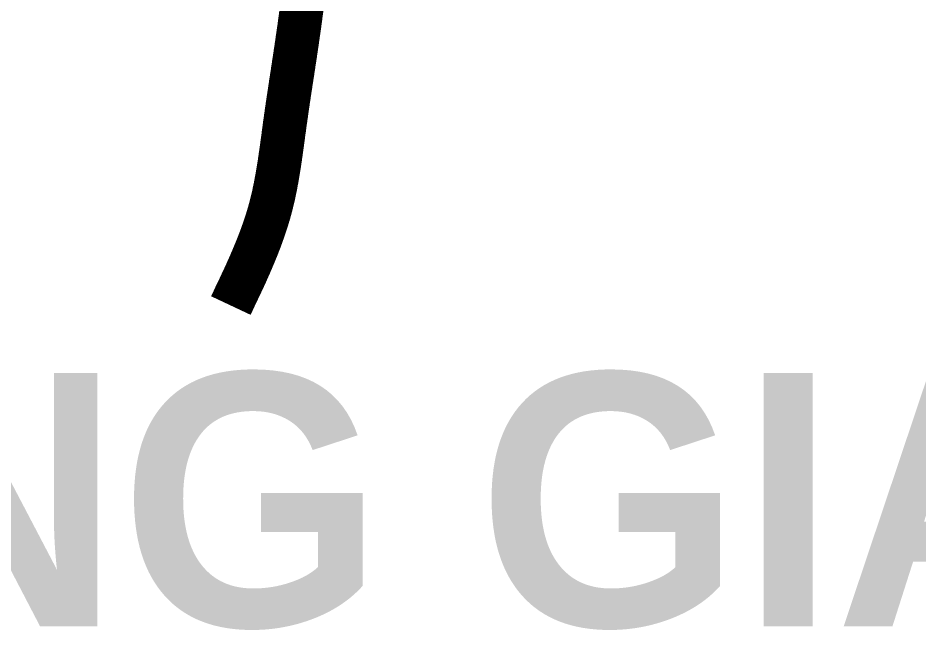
# Model space of a CAD drawing. Header units: millimetres. Extents: x -85362 to 12792, y -54701 to -36522.
# Drawn here: x -14018.4 to -13670, y -46456 to -46219.3 of the extents above; entities that cross this region are included whole.
import ezdxf
from ezdxf.enums import TextEntityAlignment as Align

# ---------------------------------------------------------------- set-up
doc = ezdxf.new("R2010")
doc.units = ezdxf.units.MM
doc.header["$MEASUREMENT"] = 0
for name, color, linetype, lineweight in [('LC ISO', 153, 'Continuous', 13), ('LC Net thay', 7, 'Continuous', 25), ('LC Text1', 3, 'Continuous', 20)]:
    doc.layers.add(name, color=color, linetype=linetype, lineweight=lineweight)
doc.styles.add('Khungten', font='', dxfattribs={"width": 0.9, "height": 5000})
doc.styles.add('Title', font='', dxfattribs={"width": 0.8})
doc.styles.add('VNAVANTH', font='', dxfattribs={"width": 0.6})
doc.styles.get('Khungten').set_extended_font_data('.VnAvantH')
doc.styles.get('Title').set_extended_font_data('.VnBlackH')
doc.styles.get('VNAVANTH').set_extended_font_data('.VnAvantH', bold=True)

# ---------------------------------------------------------------- blocks, each defined once
blk = doc.blocks.new('Mr. Giang')
at = {"layer": 'LC ISO', "const_width": 50}
blk.add_lwpolyline([(3327.7, -119.9), (3327.5, -121.7), (3327.2, -123.5), (3327, -125.3), (3326.8, -127.1), (3326.5, -129), (3326.3, -130.8), (3326.1, -132.6), (3325.8, -134.4), (3325.6, -136.2), (3325.3, -138), (3325.1, -139.9), (3324.8, -141.7), (3324.6, -143.5), (3324.4, -145.3), (3324.1, -147.1), (3323.9, -148.9), (3323.6, -150.7), (3323.4, -152.5), (3323.1, -154.4), (3322.9, -156.2), (3322.6, -158), (3322.3, -159.8), (3322.2, -160.9), (3321.8, -163.4), (3321.6, -165.2), (3321.3, -167), (3321, -168.9), (3320.8, -170.7), (3320.5, -172.5), (3320.3, -174.3), (3320, -176.1), (3319.7, -177.9), (3319.5, -179.7), (3319.2, -181.5), (3318.9, -183.3), (3318.6, -185.1), (3318.4, -187), (3318.1, -188.8), (3317.8, -190.6), (3317.6, -192.4), (3317.3, -194.2), (3317, -196), (3316.7, -197.8), (3316.5, -199.6), (3316.2, -201.4), (3315.9, -203.2), (3315.6, -205), (3315.4, -206.9), (3315.1, -208.7), (3314.8, -210.5), (3314.5, -212.3), (3314.3, -214.1), (3314, -215.9), (3313.7, -217.7), (3313.4, -219.5), (3313.2, -221.3), (3312.9, -223.2), (3312.6, -225), (3312.3, -226.8), (3312.1, -228.6), (3311.8, -230.4), (3311.5, -232.2), (3311.3, -234), (3311, -235.8), (3310.7, -237.7), (3310.4, -239.5), (3310.2, -241.3), (3309.9, -243.1), (3309.6, -244.9), (3309.4, -246.7), (3309.1, -248.5), (3308.8, -250.4), (3308.6, -252.2), (3308.3, -254), (3308.1, -255.8), (3307.8, -257.6), (3307.5, -259.4), (3307.3, -261.3), (3307, -263.1), (3306.8, -264.9), (3306.5, -266.7), (3306.3, -268.5), (3306, -270.4), (3305.8, -272.2), (3305.5, -274), (3305.3, -275.8), (3305, -277.7), (3304.8, -279.5), (3304.6, -281.3), (3304.3, -283.1), (3304.1, -285), (3303.8, -286.8), (3303.6, -288.6), (3303.3, -290.4), (3303.1, -292.2), (3302.8, -294.1), (3302.6, -295.9), (3302.3, -297.7), (3302.1, -299.5), (3301.8, -301.4), (3301.5, -303.2), (3301.3, -305), (3301, -306.8), (3300.7, -308.6), (3300.5, -310.4), (3300.2, -312.3), (3299.9, -314.1), (3299.6, -315.9), (3299.3, -317.7), (3299, -319.5), (3298.7, -321.3), (3298.4, -323.1), (3298.1, -324.9), (3297.8, -326.7), (3297.5, -328.5), (3297.2, -330.3), (3296.8, -332.1), (3296.5, -333.9), (3296.2, -335.7), (3295.8, -337.5), (3295.5, -339.3), (3295.1, -341.1), (3294.7, -342.9), (3294.3, -344.7), (3294, -346.5), (3293.6, -348.3), (3293.2, -350), (3292.8, -351.8), (3292.3, -353.6), (3291.9, -355.4), (3291.5, -357.1), (3291, -358.9), (3290.6, -360.7), (3290.1, -362.4), (3289.8, -363.6), (3289.1, -366), (3288.7, -367.7), (3288.2, -369.5), (3287.6, -371.2), (3287.1, -373), (3286.6, -374.7), (3286.1, -376.4), (3285.5, -378.2), (3284.9, -379.9), (3284.4, -381.6), (3283.8, -383.4), (3283.2, -385.1), (3282.6, -386.8), (3282, -388.6), (3281.4, -390.3), (3280.8, -392), (3280.2, -393.7), (3279.6, -395.4), (3278.9, -397.1), (3278.3, -398.9), (3277.6, -400.6), (3277, -402.3), (3276.3, -404), (3275.7, -405.7), (3275, -407.4), (3274.3, -409.1), (3273.6, -410.8), (3272.9, -412.5), (3272.2, -414.2), (3271.5, -415.9), (3270.8, -417.6), (3270.1, -419.2), (3269.4, -420.9), (3268.7, -422.6), (3267.9, -424.3), (3267.2, -426), (3266.5, -427.7), (3265.7, -429.4), (3265, -431), (3264.2, -432.7), (3263.5, -434.4), (3262.7, -436.1), (3262, -437.8), (3261.2, -439.4), (3260.4, -441.1), (3259.7, -442.8), (3258.9, -444.5), (3258.1, -446.1), (3257.3, -447.8), (3256.6, -449.5), (3255.8, -451.1), (3255, -452.8), (3254.2, -454.5), (3253.4, -456.1), (3252.6, -457.8), (3251.8, -459.5), (3251, -461.1), (3250.2, -462.8), (3249.4, -464.5), (3248.7, -466.1), (3247.9, -467.8), (3247.1, -469.5), (3246.3, -471.1), (3245.5, -472.8), (3244.7, -474.5)], dxfattribs=at)
blk = doc.blocks.new('lcdi fix')
at = {"layer": 'LC ISO', "xscale": 0.5517597207315703, "yscale": 0.5517597207315703, "zscale": 0.5517597207315703}
blk.add_blockref('Mr. Giang', (37341.12, -913.19), dxfattribs=at)
at = {"color": 7, "style": 'VNAVANTH'}
blk.add_text('ths. bïi tr\xadêng giang', height=159.9999, dxfattribs=at).set_placement((38637.86, -1377.73), align=Align.CENTER)
at = {"color": 7, "style": 'Khungten', "width": 0.8}
for tag, p in [('REVISION', (39498.75, -10746.3)), ('NGAYHT', (39546.07, -11609.37))]:
    blk.add_attdef(tag, text='', height=200, dxfattribs=at).set_placement(p, align=Align.CENTER)
at = {"layer": 'LC Text1', "style": 'Title', "width": 1.485915}
for tag, p, p2 in [('TENBANVE1', (36912.66, -8885.76), (40339.14, -8885.76)), ('TENBANVE2', (36912.66, -9562.47), (40339.14, -9562.47))]:
    blk.add_attdef(tag, text='', height=250, dxfattribs=at).set_placement(p, p2, align=Align.FIT)
at = {"layer": 'LC Text1', "style": 'Title', "width": 0.7}
blk.add_attdef('SOBANVE', text='', height=250, dxfattribs=at).set_placement((39561.98, -13896.18), align=Align.CENTER)

msp = doc.modelspace()

# ---------------------------------------------------------------- block references
at = {"layer": 'LC Net thay', "xscale": 0.6120766616163446, "yscale": 0.6120766616163446, "zscale": 0.6120766616163446}
msp.add_blockref('lcdi fix', (-37887.52, -45611.31), dxfattribs=at)

doc.saveas('drawing.dxf')
